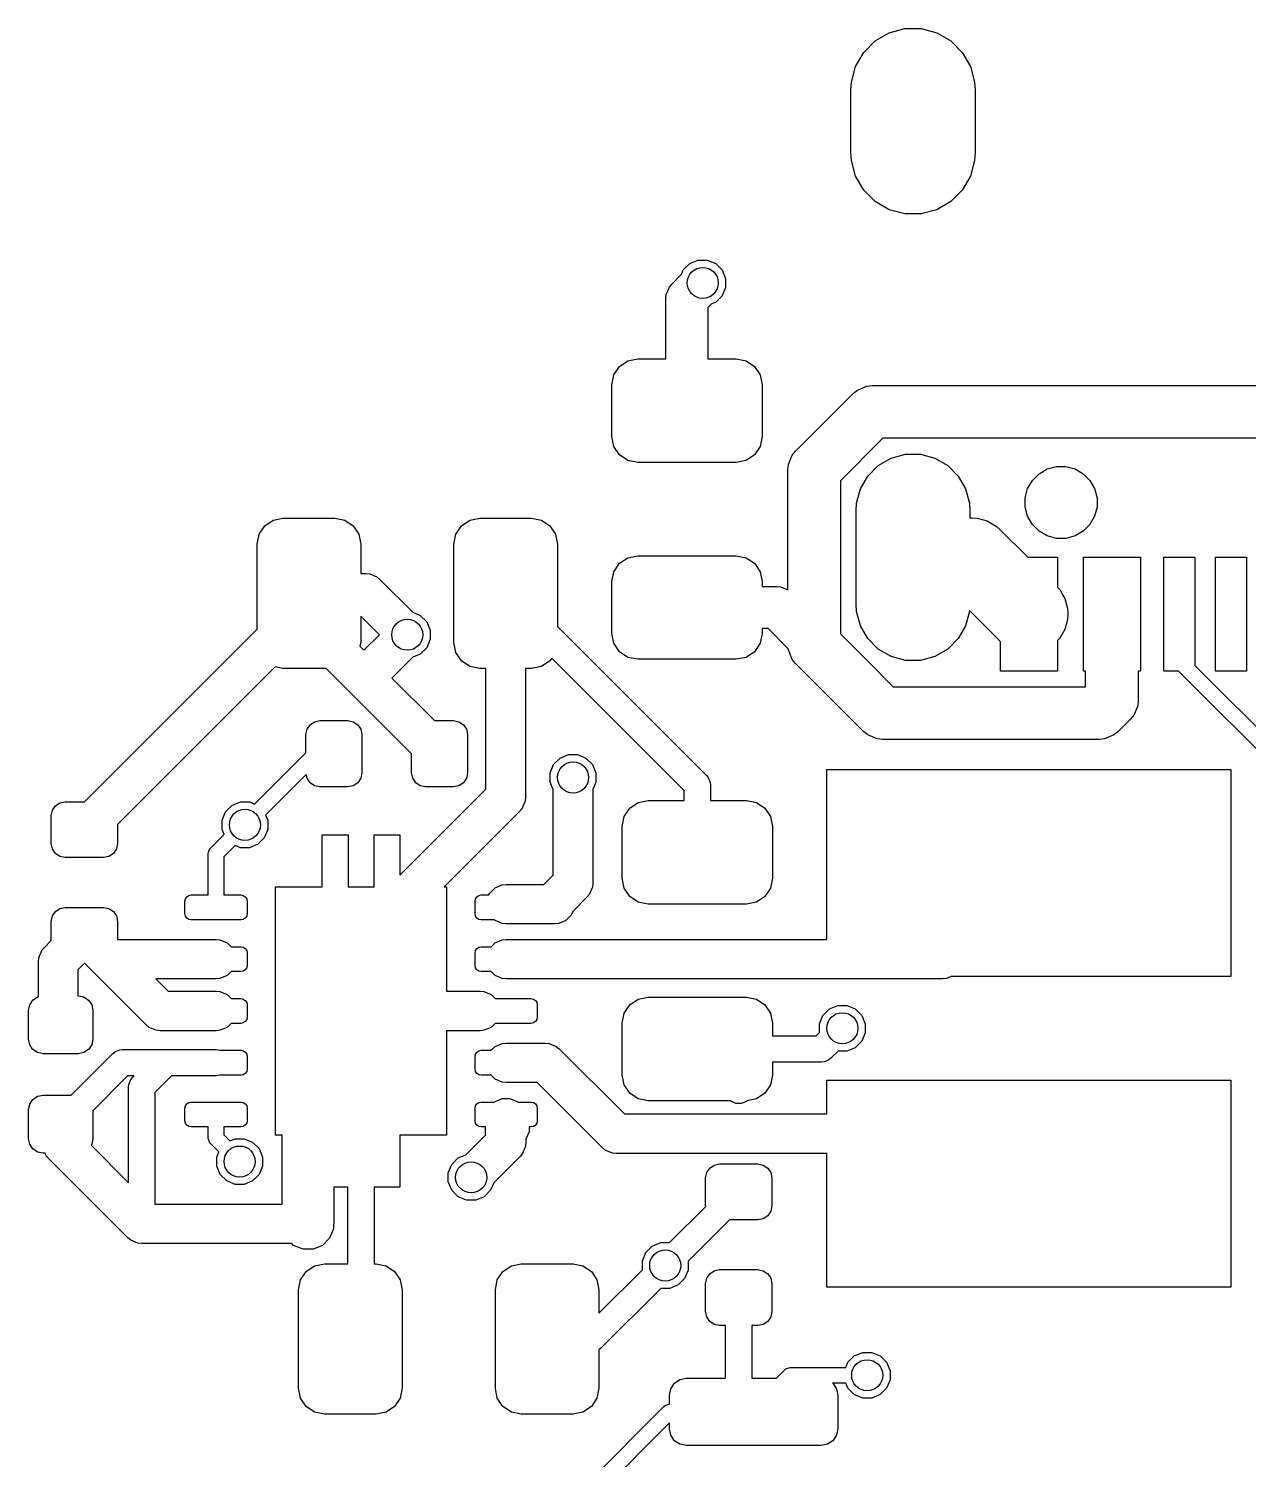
# Model space of a CAD drawing. Header units: inches. Extents: x 5.12 to 6.12, y -4.12 to -1.79.
# Drawn here: x 5.124 to 5.587, y -2.329 to -1.785 of the extents above; entities that cross this region are included whole.
import ezdxf

# ---------------------------------------------------------------- set-up
doc = ezdxf.new("R2010")
doc.units = ezdxf.units.IN
doc.header["$MEASUREMENT"] = 0
doc.layers.add('F.Cu', color=13, linetype='CONTINUOUS', true_color=0xc83434)

msp = doc.modelspace()

# ---------------------------------------------------------------- linework, layer by layer
at = {"layer": 'F.Cu', "linetype": 'CONTINUOUS'}
for p, q in [((5.44554, -1.79002), (5.45088, -1.78694)), ((5.45088, -1.78694), (5.45684, -1.78534)), ((5.45684, -1.78534), (5.463, -1.78534)), ((5.463, -1.78534), (5.46896, -1.78694)), ((5.46896, -1.78694), (5.4743, -1.79002)), ((5.4381, -1.79972), (5.44118, -1.79438)), ((5.44118, -1.79438), (5.44554, -1.79002)), ((5.4743, -1.79002), (5.47866, -1.79438)), ((5.47866, -1.79438), (5.48175, -1.79972)), ((5.4365, -1.80568), (5.4381, -1.79972)), ((5.48175, -1.79972), (5.48334, -1.80568)), ((5.4363, -1.80876), (5.4365, -1.80568)), ((5.4363, -1.83238), (5.4363, -1.80876)), ((5.48334, -1.80568), (5.48354, -1.80876)), ((5.48354, -1.80876), (5.48354, -1.83238)), ((5.4365, -1.83547), (5.4363, -1.83238)), ((5.48354, -1.83238), (5.48334, -1.83547)), ((5.4381, -1.84142), (5.4365, -1.83547)), ((5.48334, -1.83547), (5.48175, -1.84142)), ((5.44118, -1.84676), (5.4381, -1.84142)), ((5.48175, -1.84142), (5.47866, -1.84676)), ((5.44554, -1.85112), (5.44118, -1.84676)), ((5.47866, -1.84676), (5.4743, -1.85112)), ((5.45088, -1.85421), (5.44554, -1.85112)), ((5.45684, -1.8558), (5.45088, -1.85421)), ((5.46896, -1.85421), (5.463, -1.8558)), ((5.4743, -1.85112), (5.46896, -1.85421)), ((5.463, -1.8558), (5.45684, -1.8558)), ((5.37263, -1.87708), (5.37508, -1.87463)), ((5.37508, -1.87463), (5.37827, -1.87331)), ((5.37827, -1.87331), (5.38173, -1.87331)), ((5.38173, -1.87331), (5.38492, -1.87463)), ((5.38492, -1.87463), (5.38737, -1.87708)), ((5.36834, -1.88234), (5.37195, -1.87874)), ((5.37195, -1.87874), (5.37263, -1.87708)), ((5.38737, -1.87708), (5.38869, -1.88027)), ((5.38869, -1.88027), (5.38869, -1.88373)), ((5.366, -1.888), (5.36615, -1.88644)), ((5.36615, -1.88644), (5.36735, -1.88356)), ((5.36735, -1.88356), (5.36834, -1.88234)), ((5.38737, -1.88692), (5.38492, -1.88937)), ((5.38869, -1.88373), (5.38737, -1.88692)), ((5.366, -1.91091), (5.366, -1.888)), ((5.38326, -1.89005), (5.382, -1.89131)), ((5.382, -1.89131), (5.382, -1.91091)), ((5.38492, -1.88937), (5.38326, -1.89005)), ((5.34621, -1.91699), (5.34834, -1.9138)), ((5.34834, -1.9138), (5.35153, -1.91166)), ((5.35153, -1.91166), (5.3553, -1.91091)), ((5.3553, -1.91091), (5.366, -1.91091)), ((5.382, -1.91091), (5.3927, -1.91091)), ((5.3927, -1.91091), (5.39647, -1.91166)), ((5.39647, -1.91166), (5.39966, -1.9138)), ((5.39966, -1.9138), (5.40179, -1.91699)), ((5.34546, -1.92076), (5.34621, -1.91699)), ((5.40179, -1.91699), (5.40254, -1.92076)), ((5.34546, -1.94044), (5.34546, -1.92076)), ((5.40254, -1.92076), (5.40254, -1.94044)), ((5.41529, -1.94597), (5.43729, -1.92397)), ((5.43729, -1.92397), (5.43881, -1.92273)), ((5.43881, -1.92273), (5.44241, -1.92124)), ((5.44241, -1.92124), (5.44436, -1.92104)), ((5.44436, -1.92104), (5.81564, -1.92104)), ((5.34621, -1.94421), (5.34546, -1.94044)), ((5.40254, -1.94044), (5.40179, -1.94421)), ((5.44851, -1.94104), (5.43236, -1.95719)), ((5.81149, -1.94104), (5.44851, -1.94104)), ((5.34834, -1.9474), (5.34621, -1.94421)), ((5.40179, -1.94421), (5.39966, -1.9474)), ((5.41405, -1.94749), (5.41529, -1.94597)), ((5.35153, -1.94953), (5.34834, -1.9474)), ((5.3553, -1.95028), (5.35153, -1.94953)), ((5.3927, -1.95028), (5.3553, -1.95028)), ((5.39647, -1.94953), (5.3927, -1.95028)), ((5.39966, -1.9474), (5.39647, -1.94953)), ((5.41236, -1.95304), (5.41255, -1.95109)), ((5.41255, -1.95109), (5.41405, -1.94749)), ((5.41405, -1.94749), (5.41405, -1.94749)), ((5.44274, -1.95542), (5.44674, -1.95142)), ((5.44674, -1.95142), (5.45163, -1.9486)), ((5.45163, -1.9486), (5.45709, -1.94713)), ((5.45709, -1.94713), (5.46275, -1.94713)), ((5.46275, -1.94713), (5.46821, -1.9486)), ((5.46821, -1.9486), (5.4731, -1.95142)), ((5.4731, -1.95142), (5.4771, -1.95542)), ((5.51095, -1.95272), (5.51442, -1.95179)), ((5.51442, -1.95179), (5.51802, -1.95179)), ((5.51802, -1.95179), (5.52149, -1.95272)), ((5.41236, -1.99864), (5.41236, -1.95304)), ((5.43236, -1.95719), (5.43236, -2.01545)), ((5.43992, -1.96032), (5.44274, -1.95542)), ((5.4771, -1.95542), (5.47993, -1.96032)), ((5.50349, -1.96018), (5.50529, -1.95706)), ((5.50529, -1.95706), (5.50783, -1.95452)), ((5.50783, -1.95452), (5.51095, -1.95272)), ((5.52149, -1.95272), (5.52461, -1.95452)), ((5.52461, -1.95452), (5.52715, -1.95706)), ((5.52715, -1.95706), (5.52895, -1.96018)), ((5.43845, -1.96578), (5.43992, -1.96032)), ((5.47993, -1.96032), (5.48139, -1.96578)), ((5.50256, -1.96365), (5.50349, -1.96018)), ((5.52895, -1.96018), (5.52988, -1.96365)), ((5.43827, -1.9686), (5.43845, -1.96578)), ((5.43827, -2.00404), (5.43827, -1.9686)), ((5.48139, -1.96578), (5.48157, -1.9686)), ((5.48157, -1.9686), (5.48157, -1.97132)), ((5.50256, -1.96725), (5.50256, -1.96365)), ((5.50349, -1.97073), (5.50256, -1.96725)), ((5.52988, -1.96725), (5.52895, -1.97073)), ((5.52988, -1.96365), (5.52988, -1.96725)), ((5.21351, -1.97434), (5.21671, -1.97221)), ((5.21671, -1.97221), (5.22047, -1.97146)), ((5.22047, -1.97146), (5.24016, -1.97146)), ((5.24016, -1.97146), (5.24392, -1.97221)), ((5.24392, -1.97221), (5.24712, -1.97434)), ((5.28832, -1.97434), (5.29151, -1.97221)), ((5.29151, -1.97221), (5.29528, -1.97146)), ((5.29528, -1.97146), (5.31496, -1.97146)), ((5.31496, -1.97146), (5.31873, -1.97221)), ((5.31873, -1.97221), (5.32192, -1.97434)), ((5.48157, -1.97132), (5.48236, -1.97132)), ((5.48236, -1.97132), (5.48432, -1.97145)), ((5.48432, -1.97145), (5.48432, -1.97145)), ((5.48432, -1.97145), (5.4881, -1.97246)), ((5.4881, -1.97246), (5.48934, -1.97318)), ((5.48934, -1.97318), (5.49149, -1.97442)), ((5.50529, -1.97384), (5.50349, -1.97073)), ((5.50783, -1.97638), (5.50529, -1.97384)), ((5.52715, -1.97384), (5.52461, -1.97638)), ((5.52895, -1.97073), (5.52715, -1.97384)), ((5.21063, -1.9813), (5.21138, -1.97753)), ((5.21138, -1.97753), (5.21351, -1.97434)), ((5.24712, -1.97434), (5.24925, -1.97753)), ((5.24925, -1.97753), (5.25, -1.9813)), ((5.28543, -1.9813), (5.28618, -1.97753)), ((5.28618, -1.97753), (5.28832, -1.97434)), ((5.32192, -1.97434), (5.32405, -1.97753)), ((5.32405, -1.97753), (5.3248, -1.9813)), ((5.49149, -1.97442), (5.49149, -1.97442)), ((5.49149, -1.97442), (5.49297, -1.97571)), ((5.49297, -1.97571), (5.50358, -1.98632)), ((5.51095, -1.97818), (5.50783, -1.97638)), ((5.51442, -1.97911), (5.51095, -1.97818)), ((5.51802, -1.97911), (5.51442, -1.97911)), ((5.52149, -1.97818), (5.51802, -1.97911)), ((5.52461, -1.97638), (5.52149, -1.97818)), ((5.21063, -2.01361), (5.21063, -1.9813)), ((5.25, -1.9813), (5.25, -1.9925)), ((5.28543, -2.0187), (5.28543, -1.9813)), ((5.3248, -1.9813), (5.3248, -2.01261)), ((5.34621, -1.99179), (5.34834, -1.9886)), ((5.34834, -1.9886), (5.35153, -1.98647)), ((5.35153, -1.98647), (5.3553, -1.98572)), ((5.3553, -1.98572), (5.3927, -1.98572)), ((5.3927, -1.98572), (5.39647, -1.98647)), ((5.39647, -1.98647), (5.39966, -1.9886)), ((5.39966, -1.9886), (5.40179, -1.99179)), ((5.50358, -1.98632), (5.51484, -1.98632)), ((5.51484, -1.98632), (5.51484, -1.99765)), ((5.52469, -2.02963), (5.52469, -1.98632)), ((5.52469, -1.98632), (5.54634, -1.98632)), ((5.54634, -1.98632), (5.54634, -2.02963)), ((5.5552, -2.02963), (5.5552, -1.98632)), ((5.5552, -1.98632), (5.56701, -1.98632)), ((5.56701, -1.98632), (5.56701, -2.0274)), ((5.57488, -2.02963), (5.57488, -1.98632)), ((5.57488, -1.98632), (5.58669, -1.98632)), ((5.58669, -1.98632), (5.58669, -2.02963)), ((5.25, -1.9925), (5.25197, -1.9925)), ((5.25197, -1.9925), (5.25343, -1.99264)), ((5.25343, -1.99264), (5.25614, -1.99376)), ((5.25614, -1.99376), (5.25727, -1.9947)), ((5.25727, -1.9947), (5.26977, -2.00719)), ((5.34546, -1.99556), (5.34621, -1.99179)), ((5.34546, -2.01524), (5.34546, -1.99556)), ((5.40179, -1.99179), (5.40254, -1.99556)), ((5.40254, -1.99556), (5.40254, -1.9974)), ((5.40254, -1.9974), (5.40817, -1.9974)), ((5.40817, -1.9974), (5.40973, -1.99756)), ((5.40973, -1.99756), (5.40973, -1.99756)), ((5.40973, -1.99756), (5.41236, -1.99864)), ((5.51484, -1.99765), (5.51568, -1.9986)), ((5.51568, -1.9986), (5.51568, -1.9986)), ((5.51568, -1.9986), (5.51692, -2.00075)), ((5.51692, -2.00075), (5.51764, -2.002)), ((5.43845, -2.00686), (5.43827, -2.00404)), ((5.43992, -2.01232), (5.43845, -2.00686)), ((5.48139, -2.00686), (5.47993, -2.01232)), ((5.48141, -2.00658), (5.48139, -2.00686)), ((5.4918, -2.01697), (5.48141, -2.00658)), ((5.51764, -2.002), (5.51865, -2.00578)), ((5.51865, -2.00578), (5.51865, -2.00578)), ((5.51865, -2.00578), (5.51878, -2.00774)), ((5.25711, -2.01575), (5.25, -2.00864)), ((5.25, -2.00864), (5.25, -2.0187)), ((5.26977, -2.00719), (5.27264, -2.00838)), ((5.27264, -2.00838), (5.27508, -2.01083)), ((5.27508, -2.01083), (5.2764, -2.01402)), ((5.44274, -2.01722), (5.43992, -2.01232)), ((5.47993, -2.01232), (5.4771, -2.01722)), ((5.51865, -2.00993), (5.51764, -2.01371)), ((5.51878, -2.00797), (5.51865, -2.00993)), ((5.51878, -2.00774), (5.51878, -2.00797)), ((5.14502, -2.07921), (5.21063, -2.01361)), ((5.25123, -2.02163), (5.25711, -2.01575)), ((5.2764, -2.01748), (5.27508, -2.02067)), ((5.2764, -2.01402), (5.2764, -2.01748)), ((5.3248, -2.01261), (5.38149, -2.0693)), ((5.34621, -2.01901), (5.34546, -2.01524)), ((5.40254, -2.01524), (5.40179, -2.01901)), ((5.40486, -2.0134), (5.40254, -2.0134)), ((5.40254, -2.0134), (5.40254, -2.01524)), ((5.41251, -2.02105), (5.40486, -2.0134)), ((5.43236, -2.01545), (5.44246, -2.02554)), ((5.44674, -2.02121), (5.44274, -2.01722)), ((5.4771, -2.01722), (5.4731, -2.02121)), ((5.49188, -2.0171), (5.4918, -2.01697)), ((5.49319, -2.01841), (5.49188, -2.0171)), ((5.51568, -2.0171), (5.51484, -2.01794)), ((5.51764, -2.01371), (5.51568, -2.0171)), ((5.25, -2.0187), (5.24972, -2.02011)), ((5.24972, -2.02011), (5.25123, -2.02163)), ((5.27264, -2.02311), (5.26977, -2.0243)), ((5.27508, -2.02067), (5.27264, -2.02311)), ((5.28618, -2.02247), (5.28543, -2.0187)), ((5.28832, -2.02566), (5.28618, -2.02247)), ((5.34834, -2.0222), (5.34621, -2.01901)), ((5.35153, -2.02434), (5.34834, -2.0222)), ((5.39966, -2.0222), (5.39647, -2.02434)), ((5.40179, -2.01901), (5.39966, -2.0222)), ((5.41255, -2.02154), (5.41251, -2.02105)), ((5.41405, -2.02515), (5.41255, -2.02154)), ((5.45163, -2.02404), (5.44674, -2.02121)), ((5.4731, -2.02121), (5.46821, -2.02404)), ((5.49319, -2.02963), (5.49319, -2.01841)), ((5.51484, -2.01794), (5.51484, -2.02963)), ((5.2175, -2.02795), (5.1576, -2.08785)), ((5.22047, -2.02854), (5.2175, -2.02795)), ((5.23694, -2.02854), (5.22047, -2.02854)), ((5.24593, -2.03754), (5.23694, -2.02854)), ((5.26977, -2.0243), (5.26184, -2.03223)), ((5.29151, -2.02779), (5.28832, -2.02566)), ((5.29528, -2.02854), (5.29151, -2.02779)), ((5.29762, -2.02854), (5.29528, -2.02854)), ((5.29762, -2.07447), (5.29762, -2.02854)), ((5.31496, -2.02854), (5.31262, -2.02854)), ((5.31262, -2.02854), (5.31262, -2.07757)), ((5.31873, -2.02779), (5.31496, -2.02854)), ((5.32192, -2.02566), (5.31873, -2.02779)), ((5.32264, -2.02459), (5.32192, -2.02566)), ((5.37295, -2.07491), (5.32264, -2.02459)), ((5.3553, -2.02509), (5.35153, -2.02434)), ((5.3927, -2.02509), (5.3553, -2.02509)), ((5.39647, -2.02434), (5.3927, -2.02509)), ((5.41529, -2.02666), (5.41405, -2.02515)), ((5.41405, -2.02515), (5.41405, -2.02515)), ((5.42831, -2.03969), (5.41529, -2.02666)), ((5.44246, -2.02554), (5.45244, -2.03553)), ((5.45709, -2.0255), (5.45163, -2.02404)), ((5.46275, -2.0255), (5.45709, -2.0255)), ((5.46821, -2.02404), (5.46275, -2.0255)), ((5.56701, -2.0274), (5.60839, -2.06878)), ((5.26184, -2.03223), (5.27801, -2.0484)), ((5.51484, -2.02963), (5.49319, -2.02963)), ((5.52551, -2.02963), (5.52469, -2.02963)), ((5.52551, -2.03553), (5.52551, -2.02963)), ((5.54634, -2.02963), (5.54551, -2.02963)), ((5.54551, -2.02963), (5.54551, -2.04077)), ((5.56088, -2.02963), (5.5552, -2.02963)), ((5.60335, -2.07209), (5.56088, -2.02963)), ((5.58669, -2.02963), (5.57488, -2.02963)), ((5.26937, -2.06098), (5.24593, -2.03754)), ((5.45244, -2.03553), (5.52551, -2.03553)), ((5.44123, -2.0526), (5.42831, -2.03969)), ((5.54532, -2.04272), (5.54383, -2.04632)), ((5.54551, -2.04077), (5.54532, -2.04272)), ((5.22962, -2.05168), (5.23077, -2.04996)), ((5.23077, -2.04996), (5.23249, -2.04881)), ((5.23249, -2.04881), (5.23453, -2.0484)), ((5.23453, -2.0484), (5.24516, -2.0484)), ((5.24516, -2.0484), (5.24719, -2.04881)), ((5.24719, -2.04881), (5.24892, -2.04996)), ((5.24892, -2.04996), (5.25007, -2.05168)), ((5.27801, -2.0484), (5.28531, -2.0484)), ((5.28531, -2.0484), (5.28735, -2.04881)), ((5.28735, -2.04881), (5.28907, -2.04996)), ((5.28907, -2.04996), (5.29023, -2.05168)), ((5.54258, -2.04784), (5.53782, -2.0526)), ((5.54383, -2.04632), (5.54258, -2.04784)), ((5.54383, -2.04632), (5.54383, -2.04632)), ((5.22921, -2.05372), (5.22962, -2.05168)), ((5.22921, -2.06061), (5.22921, -2.05372)), ((5.25007, -2.05168), (5.25047, -2.05372)), ((5.25047, -2.05372), (5.25047, -2.06828)), ((5.29023, -2.05168), (5.29063, -2.05372)), ((5.29063, -2.05372), (5.29063, -2.06828)), ((5.44275, -2.05385), (5.44123, -2.0526)), ((5.44635, -2.05534), (5.44275, -2.05385)), ((5.4483, -2.05553), (5.44635, -2.05534)), ((5.53075, -2.05553), (5.4483, -2.05553)), ((5.5327, -2.05534), (5.53075, -2.05553)), ((5.5363, -2.05385), (5.5327, -2.05534)), ((5.53782, -2.0526), (5.5363, -2.05385)), ((5.5363, -2.05385), (5.5363, -2.05385)), ((5.2097, -2.08013), (5.22921, -2.06061)), ((5.26937, -2.06828), (5.26937, -2.06098)), ((5.32202, -2.06827), (5.32334, -2.06508)), ((5.32334, -2.06508), (5.32579, -2.06263)), ((5.32579, -2.06263), (5.32898, -2.06131)), ((5.32898, -2.06131), (5.33244, -2.06131)), ((5.33244, -2.06131), (5.33563, -2.06263)), ((5.33563, -2.06263), (5.33807, -2.06508)), ((5.33807, -2.06508), (5.3394, -2.06827)), ((5.22933, -2.06885), (5.21387, -2.0843)), ((5.22962, -2.07032), (5.22933, -2.06885)), ((5.23077, -2.07204), (5.22962, -2.07032)), ((5.23249, -2.07319), (5.23077, -2.07204)), ((5.24892, -2.07204), (5.24719, -2.07319)), ((5.25007, -2.07032), (5.24892, -2.07204)), ((5.25047, -2.06828), (5.25007, -2.07032)), ((5.26977, -2.07032), (5.26937, -2.06828)), ((5.27093, -2.07204), (5.26977, -2.07032)), ((5.27265, -2.07319), (5.27093, -2.07204)), ((5.28907, -2.07204), (5.28735, -2.07319)), ((5.29023, -2.07032), (5.28907, -2.07204)), ((5.29063, -2.06828), (5.29023, -2.07032)), ((5.32202, -2.07173), (5.32202, -2.06827)), ((5.32321, -2.0746), (5.32202, -2.07173)), ((5.3394, -2.07173), (5.33821, -2.0746)), ((5.3394, -2.06827), (5.3394, -2.07173)), ((5.38149, -2.0693), (5.38211, -2.07006)), ((5.38211, -2.07006), (5.38211, -2.07006)), ((5.38211, -2.07006), (5.38286, -2.07186)), ((5.38286, -2.07186), (5.38295, -2.07283)), ((5.42717, -2.13158), (5.42717, -2.06693)), ((5.42717, -2.06693), (5.58071, -2.06693)), ((5.58071, -2.06693), (5.58071, -2.14567)), ((5.23453, -2.0736), (5.23249, -2.07319)), ((5.24516, -2.0736), (5.23453, -2.0736)), ((5.24719, -2.07319), (5.24516, -2.0736)), ((5.26492, -2.10717), (5.29762, -2.07447)), ((5.27469, -2.0736), (5.27265, -2.07319)), ((5.28531, -2.0736), (5.27469, -2.0736)), ((5.28735, -2.07319), (5.28531, -2.0736)), ((5.31262, -2.07757), (5.31247, -2.07904)), ((5.32321, -2.10713), (5.32321, -2.0746)), ((5.33821, -2.0746), (5.33821, -2.11024)), ((5.37295, -2.07874), (5.37295, -2.07491)), ((5.38295, -2.07283), (5.38295, -2.07874)), ((5.1324, -2.08453), (5.13281, -2.08249)), ((5.13281, -2.08249), (5.13396, -2.08077)), ((5.13396, -2.08077), (5.13568, -2.07962)), ((5.13568, -2.07962), (5.13772, -2.07921)), ((5.13772, -2.07921), (5.14502, -2.07921)), ((5.19863, -2.08308), (5.20108, -2.08063)), ((5.20108, -2.08063), (5.20427, -2.07931)), ((5.20427, -2.07931), (5.20773, -2.07931)), ((5.20773, -2.07931), (5.2097, -2.08013)), ((5.31042, -2.08288), (5.28178, -2.11152)), ((5.31135, -2.08174), (5.31042, -2.08288)), ((5.31163, -2.08108), (5.31135, -2.08174)), ((5.31247, -2.07904), (5.31163, -2.08108)), ((5.35016, -2.08482), (5.35229, -2.08162)), ((5.35229, -2.08162), (5.35549, -2.07949)), ((5.35549, -2.07949), (5.35925, -2.07874)), ((5.35925, -2.07874), (5.37295, -2.07874)), ((5.38295, -2.07874), (5.39665, -2.07874)), ((5.39665, -2.07874), (5.40042, -2.07949)), ((5.40042, -2.07949), (5.40361, -2.08162)), ((5.40361, -2.08162), (5.40575, -2.08482)), ((5.1324, -2.09516), (5.1324, -2.08453)), ((5.1576, -2.08785), (5.1576, -2.09516)), ((5.19731, -2.08627), (5.19863, -2.08308)), ((5.19731, -2.08973), (5.19731, -2.08627)), ((5.21387, -2.0843), (5.21469, -2.08627)), ((5.21469, -2.08627), (5.21469, -2.08973)), ((5.34941, -2.08858), (5.35016, -2.08482)), ((5.40575, -2.08482), (5.4065, -2.08858)), ((5.19295, -2.09687), (5.19813, -2.0917)), ((5.19813, -2.0917), (5.19731, -2.08973)), ((5.21337, -2.09292), (5.21092, -2.09537)), ((5.21469, -2.08973), (5.21337, -2.09292)), ((5.23539, -2.11152), (5.23539, -2.09183)), ((5.23539, -2.09183), (5.24524, -2.09183)), ((5.24524, -2.09183), (5.24524, -2.11152)), ((5.25508, -2.11152), (5.25508, -2.09183)), ((5.25508, -2.09183), (5.26492, -2.09183)), ((5.26492, -2.09183), (5.26492, -2.10717)), ((5.34941, -2.10827), (5.34941, -2.08858)), ((5.4065, -2.08858), (5.4065, -2.10827)), ((5.13281, -2.09719), (5.1324, -2.09516)), ((5.13396, -2.09892), (5.13281, -2.09719)), ((5.13568, -2.10007), (5.13396, -2.09892)), ((5.15604, -2.09892), (5.15432, -2.10007)), ((5.15719, -2.09719), (5.15604, -2.09892)), ((5.1576, -2.09516), (5.15719, -2.09719)), ((5.19209, -2.09896), (5.19214, -2.09838)), ((5.19209, -2.11467), (5.19209, -2.09896)), ((5.19214, -2.09838), (5.19258, -2.09732)), ((5.19258, -2.09732), (5.19295, -2.09687)), ((5.2023, -2.09587), (5.19799, -2.10018)), ((5.20427, -2.09669), (5.2023, -2.09587)), ((5.20773, -2.09669), (5.20427, -2.09669)), ((5.21092, -2.09537), (5.20773, -2.09669)), ((5.13772, -2.10047), (5.13568, -2.10007)), ((5.15228, -2.10047), (5.13772, -2.10047)), ((5.15432, -2.10007), (5.15228, -2.10047)), ((5.19799, -2.10018), (5.19799, -2.11467)), ((5.31967, -2.11067), (5.32321, -2.10713)), ((5.35016, -2.11203), (5.34941, -2.10827)), ((5.4065, -2.10827), (5.40575, -2.11203)), ((5.18341, -2.11613), (5.18392, -2.11536)), ((5.18392, -2.11536), (5.18469, -2.11485)), ((5.18469, -2.11485), (5.18559, -2.11467)), ((5.18559, -2.11467), (5.19209, -2.11467)), ((5.19799, -2.11467), (5.20449, -2.11467)), ((5.20449, -2.11467), (5.20539, -2.11485)), ((5.20539, -2.11485), (5.20616, -2.11536)), ((5.20616, -2.11536), (5.20667, -2.11613)), ((5.21768, -2.20601), (5.21768, -2.11152)), ((5.21768, -2.11152), (5.23539, -2.11152)), ((5.24524, -2.11152), (5.25508, -2.11152)), ((5.28178, -2.11152), (5.28264, -2.11152)), ((5.28264, -2.11152), (5.28264, -2.15126)), ((5.29364, -2.11613), (5.29416, -2.11536)), ((5.29416, -2.11536), (5.29492, -2.11485)), ((5.29492, -2.11485), (5.29583, -2.11467)), ((5.29583, -2.11467), (5.29876, -2.11467)), ((5.29876, -2.11467), (5.29904, -2.11401)), ((5.29904, -2.11401), (5.30111, -2.11194)), ((5.30111, -2.11194), (5.30381, -2.11082)), ((5.30381, -2.11082), (5.30528, -2.11067)), ((5.30528, -2.11067), (5.31967, -2.11067)), ((5.33601, -2.11554), (5.33066, -2.12089)), ((5.33694, -2.1144), (5.33601, -2.11554)), ((5.33787, -2.11217), (5.33694, -2.1144)), ((5.33806, -2.1117), (5.33787, -2.11217)), ((5.33821, -2.11024), (5.33806, -2.1117)), ((5.35229, -2.11523), (5.35016, -2.11203)), ((5.35549, -2.11736), (5.35229, -2.11523)), ((5.40361, -2.11523), (5.40042, -2.11736)), ((5.40575, -2.11203), (5.40361, -2.11523)), ((5.13281, -2.12265), (5.13396, -2.12093)), ((5.13396, -2.12093), (5.13568, -2.11977)), ((5.13568, -2.11977), (5.13772, -2.11937)), ((5.13772, -2.11937), (5.15228, -2.11937)), ((5.15228, -2.11937), (5.15432, -2.11977)), ((5.15432, -2.11977), (5.15604, -2.12093)), ((5.15604, -2.12093), (5.15719, -2.12265)), ((5.18323, -2.11703), (5.18341, -2.11613)), ((5.18323, -2.12176), (5.18323, -2.11703)), ((5.20667, -2.11613), (5.20685, -2.11703)), ((5.20685, -2.11703), (5.20685, -2.12176)), ((5.29346, -2.11703), (5.29364, -2.11613)), ((5.29346, -2.12176), (5.29346, -2.11703)), ((5.33066, -2.12089), (5.33006, -2.12234)), ((5.35925, -2.11811), (5.35549, -2.11736)), ((5.39665, -2.11811), (5.35925, -2.11811)), ((5.40042, -2.11736), (5.39665, -2.11811)), ((5.1324, -2.12469), (5.13281, -2.12265)), ((5.1324, -2.13199), (5.1324, -2.12469)), ((5.15719, -2.12265), (5.1576, -2.12469)), ((5.1576, -2.12469), (5.1576, -2.13158)), ((5.18341, -2.12266), (5.18323, -2.12176)), ((5.18392, -2.12343), (5.18341, -2.12266)), ((5.18469, -2.12394), (5.18392, -2.12343)), ((5.18559, -2.12412), (5.18469, -2.12394)), ((5.20449, -2.12412), (5.18559, -2.12412)), ((5.20539, -2.12394), (5.20449, -2.12412)), ((5.20616, -2.12343), (5.20539, -2.12394)), ((5.20667, -2.12266), (5.20616, -2.12343)), ((5.20685, -2.12176), (5.20667, -2.12266)), ((5.29364, -2.12266), (5.29346, -2.12176)), ((5.29416, -2.12343), (5.29364, -2.12266)), ((5.29492, -2.12394), (5.29416, -2.12343)), ((5.29583, -2.12412), (5.29492, -2.12394)), ((5.30082, -2.12412), (5.29583, -2.12412)), ((5.30111, -2.12441), (5.30082, -2.12412)), ((5.30381, -2.12553), (5.30111, -2.12441)), ((5.30528, -2.12567), (5.30381, -2.12553)), ((5.32383, -2.12567), (5.30528, -2.12567)), ((5.32529, -2.12553), (5.32383, -2.12567)), ((5.32799, -2.12441), (5.32529, -2.12553)), ((5.33006, -2.12234), (5.32799, -2.12441)), ((5.1576, -2.13158), (5.19504, -2.13158)), ((5.19504, -2.13158), (5.1965, -2.13172)), ((5.1965, -2.13172), (5.19921, -2.13284)), ((5.30111, -2.13284), (5.30381, -2.13172)), ((5.30381, -2.13172), (5.30528, -2.13158)), ((5.30528, -2.13158), (5.42717, -2.13158)), ((5.12764, -2.13854), (5.12876, -2.13583)), ((5.12876, -2.13583), (5.1297, -2.1347)), ((5.1297, -2.1347), (5.1324, -2.13199)), ((5.19921, -2.13284), (5.20072, -2.13435)), ((5.20072, -2.13435), (5.20449, -2.13435)), ((5.20449, -2.13435), (5.20539, -2.13453)), ((5.20539, -2.13453), (5.20616, -2.13505)), ((5.20616, -2.13505), (5.20667, -2.13581)), ((5.20667, -2.13581), (5.20685, -2.13672)), ((5.20685, -2.13672), (5.20685, -2.14144)), ((5.29346, -2.13672), (5.29364, -2.13581)), ((5.29346, -2.14144), (5.29346, -2.13672)), ((5.29364, -2.13581), (5.29416, -2.13505)), ((5.29416, -2.13505), (5.29492, -2.13453)), ((5.29492, -2.13453), (5.29583, -2.13435)), ((5.29583, -2.13435), (5.2996, -2.13435)), ((5.2996, -2.13435), (5.30111, -2.13284)), ((5.1275, -2.14), (5.12764, -2.13854)), ((5.1275, -2.15334), (5.1275, -2.14)), ((5.14498, -2.14063), (5.1425, -2.14311)), ((5.14502, -2.14063), (5.14498, -2.14063)), ((5.14878, -2.14438), (5.14502, -2.14063)), ((5.20667, -2.14234), (5.20616, -2.14311)), ((5.20685, -2.14144), (5.20667, -2.14234)), ((5.29364, -2.14234), (5.29346, -2.14144)), ((5.29416, -2.14311), (5.29364, -2.14234)), ((5.1425, -2.14311), (5.1425, -2.15298)), ((5.16846, -2.16407), (5.14878, -2.14438)), ((5.19504, -2.14658), (5.17219, -2.14658)), ((5.17219, -2.14658), (5.17687, -2.15126)), ((5.1965, -2.14643), (5.19504, -2.14658)), ((5.19921, -2.14531), (5.1965, -2.14643)), ((5.20072, -2.1438), (5.19921, -2.14531)), ((5.20449, -2.1438), (5.20072, -2.1438)), ((5.20539, -2.14362), (5.20449, -2.1438)), ((5.20616, -2.14311), (5.20539, -2.14362)), ((5.29492, -2.14362), (5.29416, -2.14311)), ((5.29583, -2.1438), (5.29492, -2.14362)), ((5.2996, -2.1438), (5.29583, -2.1438)), ((5.30111, -2.14531), (5.2996, -2.1438)), ((5.30381, -2.14643), (5.30111, -2.14531)), ((5.30528, -2.14658), (5.30381, -2.14643)), ((5.47116, -2.14658), (5.30528, -2.14658)), ((5.47262, -2.14643), (5.47116, -2.14658)), ((5.47447, -2.14567), (5.47262, -2.14643)), ((5.58071, -2.14567), (5.47447, -2.14567)), ((5.12541, -2.15459), (5.1272, -2.1534)), ((5.1272, -2.1534), (5.1275, -2.15334)), ((5.1425, -2.15298), (5.14269, -2.15298)), ((5.14269, -2.15298), (5.1448, -2.1534)), ((5.1448, -2.1534), (5.14659, -2.15459)), ((5.17687, -2.15126), (5.19504, -2.15126)), ((5.19504, -2.15126), (5.1965, -2.15141)), ((5.1965, -2.15141), (5.19921, -2.15253)), ((5.19921, -2.15253), (5.20072, -2.15404)), ((5.28264, -2.15126), (5.2954, -2.15126)), ((5.2954, -2.15126), (5.29686, -2.15141)), ((5.29686, -2.15141), (5.29956, -2.15253)), ((5.29956, -2.15253), (5.30107, -2.15404)), ((5.35549, -2.15429), (5.35925, -2.15354)), ((5.35925, -2.15354), (5.39665, -2.15354)), ((5.39665, -2.15354), (5.40042, -2.15429)), ((5.1238, -2.15849), (5.12421, -2.15638)), ((5.1238, -2.16951), (5.1238, -2.15849)), ((5.12421, -2.15638), (5.12541, -2.15459)), ((5.14659, -2.15459), (5.14779, -2.15638)), ((5.14779, -2.15638), (5.1482, -2.15849)), ((5.1482, -2.15849), (5.1482, -2.16951)), ((5.20072, -2.15404), (5.20449, -2.15404)), ((5.20449, -2.15404), (5.20539, -2.15422)), ((5.20539, -2.15422), (5.20616, -2.15473)), ((5.20616, -2.15473), (5.20667, -2.1555)), ((5.20667, -2.1555), (5.20685, -2.1564)), ((5.20685, -2.1564), (5.20685, -2.16113)), ((5.30107, -2.15404), (5.31472, -2.15404)), ((5.31472, -2.15404), (5.31563, -2.15422)), ((5.31563, -2.15422), (5.31639, -2.15473)), ((5.31639, -2.15473), (5.31691, -2.1555)), ((5.31691, -2.1555), (5.31709, -2.1564)), ((5.31709, -2.1564), (5.31709, -2.16113)), ((5.35016, -2.15962), (5.35229, -2.15643)), ((5.35229, -2.15643), (5.35549, -2.15429)), ((5.40042, -2.15429), (5.40361, -2.15643)), ((5.40361, -2.15643), (5.40575, -2.15962)), ((5.42571, -2.16043), (5.42815, -2.15799)), ((5.42815, -2.15799), (5.43134, -2.15667)), ((5.43134, -2.15667), (5.4348, -2.15667)), ((5.4348, -2.15667), (5.43799, -2.15799)), ((5.43799, -2.15799), (5.44044, -2.16043)), ((5.1696, -2.165), (5.16846, -2.16407)), ((5.20072, -2.16349), (5.19921, -2.165)), ((5.20449, -2.16349), (5.20072, -2.16349)), ((5.20539, -2.16331), (5.20449, -2.16349)), ((5.20616, -2.1628), (5.20539, -2.16331)), ((5.20667, -2.16203), (5.20616, -2.1628)), ((5.20685, -2.16113), (5.20667, -2.16203)), ((5.30107, -2.16349), (5.29956, -2.165)), ((5.31472, -2.16349), (5.30107, -2.16349)), ((5.31563, -2.16331), (5.31472, -2.16349)), ((5.31639, -2.1628), (5.31563, -2.16331)), ((5.31691, -2.16203), (5.31639, -2.1628)), ((5.31709, -2.16113), (5.31691, -2.16203)), ((5.34941, -2.16339), (5.35016, -2.15962)), ((5.34941, -2.18307), (5.34941, -2.16339)), ((5.40575, -2.15962), (5.4065, -2.16339)), ((5.4065, -2.16339), (5.4065, -2.16823)), ((5.42438, -2.16363), (5.42571, -2.16043)), ((5.42438, -2.16697), (5.42438, -2.16363)), ((5.44044, -2.16043), (5.44176, -2.16363)), ((5.44176, -2.16363), (5.44176, -2.16708)), ((5.12421, -2.17162), (5.1238, -2.16951)), ((5.1482, -2.16951), (5.14779, -2.17162)), ((5.1723, -2.16612), (5.1696, -2.165)), ((5.17376, -2.16626), (5.1723, -2.16612)), ((5.19504, -2.16626), (5.17376, -2.16626)), ((5.1965, -2.16612), (5.19504, -2.16626)), ((5.19921, -2.165), (5.1965, -2.16612)), ((5.2954, -2.16626), (5.28264, -2.16626)), ((5.28264, -2.16626), (5.28264, -2.20601)), ((5.29686, -2.16612), (5.2954, -2.16626)), ((5.29956, -2.165), (5.29686, -2.16612)), ((5.4065, -2.16823), (5.42313, -2.16823)), ((5.42313, -2.16823), (5.42438, -2.16697)), ((5.44176, -2.16708), (5.44044, -2.17028)), ((5.12541, -2.17341), (5.12421, -2.17162)), ((5.1272, -2.1746), (5.12541, -2.17341)), ((5.12931, -2.17502), (5.1272, -2.1746)), ((5.14269, -2.17502), (5.12931, -2.17502)), ((5.13995, -2.19077), (5.15581, -2.17491)), ((5.1448, -2.1746), (5.14269, -2.17502)), ((5.14659, -2.17341), (5.1448, -2.1746)), ((5.14779, -2.17162), (5.14659, -2.17341)), ((5.15581, -2.17491), (5.15657, -2.17429)), ((5.15657, -2.17429), (5.15837, -2.17354)), ((5.15837, -2.17354), (5.15935, -2.17345)), ((5.15837, -2.17354), (5.15837, -2.17354)), ((5.15935, -2.17345), (5.176, -2.17345)), ((5.176, -2.17345), (5.19504, -2.17345)), ((5.19504, -2.17345), (5.19601, -2.17354)), ((5.19601, -2.17354), (5.19645, -2.17372)), ((5.19645, -2.17372), (5.20449, -2.17372)), ((5.20449, -2.17372), (5.20539, -2.1739)), ((5.20539, -2.1739), (5.20616, -2.17442)), ((5.20616, -2.17442), (5.20667, -2.17518)), ((5.20667, -2.17518), (5.20685, -2.17609)), ((5.29346, -2.17609), (5.29364, -2.17518)), ((5.29364, -2.17518), (5.29416, -2.17442)), ((5.29416, -2.17442), (5.29492, -2.1739)), ((5.29492, -2.1739), (5.29583, -2.17372)), ((5.29583, -2.17372), (5.2996, -2.17372)), ((5.2996, -2.17372), (5.30111, -2.17221)), ((5.30111, -2.17221), (5.30381, -2.17109)), ((5.30381, -2.17109), (5.30528, -2.17095)), ((5.30528, -2.17095), (5.32018, -2.17095)), ((5.32018, -2.17095), (5.32164, -2.17109)), ((5.32164, -2.17109), (5.32435, -2.17221)), ((5.32435, -2.17221), (5.32548, -2.17315)), ((5.32548, -2.17315), (5.35025, -2.19791)), ((5.43145, -2.17404), (5.42873, -2.17676)), ((5.4348, -2.17404), (5.43145, -2.17404)), ((5.43799, -2.17272), (5.4348, -2.17404)), ((5.44044, -2.17028), (5.43799, -2.17272)), ((5.20685, -2.18081), (5.20667, -2.18172)), ((5.20685, -2.17609), (5.20685, -2.18081)), ((5.29346, -2.18081), (5.29346, -2.17609)), ((5.29364, -2.18172), (5.29346, -2.18081)), ((5.4252, -2.17823), (5.4065, -2.17823)), ((5.4065, -2.17823), (5.4065, -2.18307)), ((5.42617, -2.17813), (5.4252, -2.17823)), ((5.42692, -2.17782), (5.42617, -2.17813)), ((5.42617, -2.17813), (5.42617, -2.17813)), ((5.42797, -2.17739), (5.42692, -2.17782)), ((5.42873, -2.17676), (5.42797, -2.17739)), ((5.42797, -2.17739), (5.42797, -2.17739)), ((5.16142, -2.18345), (5.1482, -2.19666)), ((5.16393, -2.18345), (5.16142, -2.18345)), ((5.1619, -2.18667), (5.16265, -2.18486)), ((5.16265, -2.18486), (5.16327, -2.18411)), ((5.16265, -2.18486), (5.16265, -2.18486)), ((5.16327, -2.18411), (5.16393, -2.18345)), ((5.17807, -2.18345), (5.17181, -2.18971)), ((5.19504, -2.18345), (5.17807, -2.18345)), ((5.19601, -2.18335), (5.19504, -2.18345)), ((5.19645, -2.18317), (5.19601, -2.18335)), ((5.20449, -2.18317), (5.19645, -2.18317)), ((5.20539, -2.18299), (5.20449, -2.18317)), ((5.20616, -2.18248), (5.20539, -2.18299)), ((5.20667, -2.18172), (5.20616, -2.18248)), ((5.29416, -2.18248), (5.29364, -2.18172)), ((5.29492, -2.18299), (5.29416, -2.18248)), ((5.29583, -2.18317), (5.29492, -2.18299)), ((5.2996, -2.18317), (5.29583, -2.18317)), ((5.30111, -2.18468), (5.2996, -2.18317)), ((5.30381, -2.1858), (5.30111, -2.18468)), ((5.30528, -2.18595), (5.30381, -2.1858)), ((5.31707, -2.18595), (5.30528, -2.18595)), ((5.34184, -2.21072), (5.31707, -2.18595)), ((5.35016, -2.18684), (5.34941, -2.18307)), ((5.4065, -2.18307), (5.40575, -2.18684)), ((5.42717, -2.19791), (5.42717, -2.18504)), ((5.42717, -2.18504), (5.58071, -2.18504)), ((5.58071, -2.18504), (5.58071, -2.26378)), ((5.12541, -2.19239), (5.1272, -2.19119)), ((5.1272, -2.19119), (5.12931, -2.19077)), ((5.12931, -2.19077), (5.13995, -2.19077)), ((5.16181, -2.18764), (5.1619, -2.18667)), ((5.16181, -2.22408), (5.16181, -2.18764)), ((5.17181, -2.18971), (5.17181, -2.23219)), ((5.35229, -2.19003), (5.35016, -2.18684)), ((5.35549, -2.19216), (5.35229, -2.19003)), ((5.40361, -2.19003), (5.40042, -2.19216)), ((5.40575, -2.18684), (5.40361, -2.19003)), ((5.1238, -2.19628), (5.12421, -2.19417)), ((5.1238, -2.20731), (5.1238, -2.19628)), ((5.12421, -2.19417), (5.12541, -2.19239)), ((5.1482, -2.19666), (5.1482, -2.20731)), ((5.18323, -2.19577), (5.18341, -2.19487)), ((5.18323, -2.2005), (5.18323, -2.19577)), ((5.18341, -2.19487), (5.18392, -2.1941)), ((5.18392, -2.1941), (5.18469, -2.19359)), ((5.18469, -2.19359), (5.18559, -2.19341)), ((5.18559, -2.19341), (5.20449, -2.19341)), ((5.20449, -2.19341), (5.20539, -2.19359)), ((5.20539, -2.19359), (5.20616, -2.1941)), ((5.20616, -2.1941), (5.20667, -2.19487)), ((5.20667, -2.19487), (5.20685, -2.19577)), ((5.20685, -2.19577), (5.20685, -2.2005)), ((5.29346, -2.19577), (5.29364, -2.19487)), ((5.29346, -2.2005), (5.29346, -2.19577)), ((5.29364, -2.19487), (5.29416, -2.1941)), ((5.29416, -2.1941), (5.29492, -2.19359)), ((5.29492, -2.19359), (5.29583, -2.19341)), ((5.29583, -2.19341), (5.30082, -2.19341)), ((5.30082, -2.19341), (5.30111, -2.19312)), ((5.30111, -2.19312), (5.30381, -2.192)), ((5.30381, -2.192), (5.30674, -2.192)), ((5.30674, -2.192), (5.30944, -2.19312)), ((5.30944, -2.19312), (5.30973, -2.19341)), ((5.30973, -2.19341), (5.31472, -2.19341)), ((5.31472, -2.19341), (5.31563, -2.19359)), ((5.31563, -2.19359), (5.31639, -2.1941)), ((5.31639, -2.1941), (5.31691, -2.19487)), ((5.31691, -2.19487), (5.31709, -2.19577)), ((5.31709, -2.19577), (5.31709, -2.2005)), ((5.35925, -2.19291), (5.35549, -2.19216)), ((5.39065, -2.19291), (5.35925, -2.19291)), ((5.39092, -2.19313), (5.39065, -2.19291)), ((5.39273, -2.19388), (5.39092, -2.19313)), ((5.39468, -2.19388), (5.39273, -2.19388)), ((5.39648, -2.19313), (5.39468, -2.19388)), ((5.39671, -2.1929), (5.39648, -2.19313)), ((5.40042, -2.19216), (5.39671, -2.1929)), ((5.18341, -2.2014), (5.18323, -2.2005)), ((5.18392, -2.20217), (5.18341, -2.2014)), ((5.18469, -2.20268), (5.18392, -2.20217)), ((5.18559, -2.20286), (5.18469, -2.20268)), ((5.20539, -2.20268), (5.20449, -2.20286)), ((5.20616, -2.20217), (5.20539, -2.20268)), ((5.20667, -2.2014), (5.20616, -2.20217)), ((5.20685, -2.2005), (5.20667, -2.2014)), ((5.29364, -2.2014), (5.29346, -2.2005)), ((5.29416, -2.20217), (5.29364, -2.2014)), ((5.29492, -2.20268), (5.29416, -2.20217)), ((5.29583, -2.20286), (5.29492, -2.20268)), ((5.31563, -2.20268), (5.31472, -2.20286)), ((5.31639, -2.20217), (5.31563, -2.20268)), ((5.31691, -2.2014), (5.31639, -2.20217)), ((5.31709, -2.2005), (5.31691, -2.2014)), ((5.35025, -2.19791), (5.42717, -2.19791)), ((5.12421, -2.20942), (5.1238, -2.20731)), ((5.1482, -2.20731), (5.14779, -2.20942)), ((5.19209, -2.20286), (5.18559, -2.20286)), ((5.19209, -2.20704), (5.19209, -2.20286)), ((5.19214, -2.20762), (5.19209, -2.20704)), ((5.19236, -2.20813), (5.19214, -2.20762)), ((5.20449, -2.20286), (5.19799, -2.20286)), ((5.19799, -2.20286), (5.19799, -2.20582)), ((5.19799, -2.20582), (5.2003, -2.20813)), ((5.2003, -2.20813), (5.20227, -2.20731)), ((5.20227, -2.20731), (5.20573, -2.20731)), ((5.20573, -2.20731), (5.20892, -2.20863)), ((5.22016, -2.20601), (5.21768, -2.20601)), ((5.22016, -2.23219), (5.22016, -2.20601)), ((5.28264, -2.20601), (5.26492, -2.20601)), ((5.26492, -2.20601), (5.26492, -2.22569)), ((5.28995, -2.21345), (5.29755, -2.20585)), ((5.29743, -2.20286), (5.29583, -2.20286)), ((5.29743, -2.20556), (5.29743, -2.20286)), ((5.29755, -2.20585), (5.29743, -2.20556)), ((5.31283, -2.20755), (5.31278, -2.20761)), ((5.31278, -2.20761), (5.31278, -2.20872)), ((5.31402, -2.20466), (5.31283, -2.20755)), ((5.31472, -2.20286), (5.31402, -2.20286)), ((5.31402, -2.20286), (5.31402, -2.20466)), ((5.12541, -2.2112), (5.12421, -2.20942)), ((5.1272, -2.2124), (5.12541, -2.2112)), ((5.12931, -2.21282), (5.1272, -2.2124)), ((5.13011, -2.21282), (5.12931, -2.21282)), ((5.13052, -2.2138), (5.13011, -2.21282)), ((5.14779, -2.20942), (5.14753, -2.2098)), ((5.14753, -2.2098), (5.16181, -2.22408)), ((5.19258, -2.20868), (5.19236, -2.20813)), ((5.19295, -2.20913), (5.19258, -2.20868)), ((5.19613, -2.2123), (5.19295, -2.20913)), ((5.19531, -2.21427), (5.19613, -2.2123)), ((5.20892, -2.20863), (5.21137, -2.21108)), ((5.21137, -2.21108), (5.21269, -2.21427)), ((5.28708, -2.21463), (5.28995, -2.21345)), ((5.31151, -2.21289), (5.31058, -2.21403)), ((5.31263, -2.21019), (5.31151, -2.21289)), ((5.31278, -2.20872), (5.31263, -2.21019)), ((5.34298, -2.21165), (5.34184, -2.21072)), ((5.34568, -2.21277), (5.34298, -2.21165)), ((5.34715, -2.21291), (5.34568, -2.21277)), ((5.42717, -2.21291), (5.34715, -2.21291)), ((5.42717, -2.26378), (5.42717, -2.21291)), ((5.13145, -2.21493), (5.13052, -2.2138)), ((5.1615, -2.24499), (5.13145, -2.21493)), ((5.19531, -2.21773), (5.19531, -2.21427)), ((5.19663, -2.22092), (5.19531, -2.21773)), ((5.21269, -2.21773), (5.21137, -2.22092)), ((5.21269, -2.21427), (5.21269, -2.21773)), ((5.28331, -2.22027), (5.28463, -2.21708)), ((5.28463, -2.21708), (5.28708, -2.21463)), ((5.31058, -2.21403), (5.30055, -2.22405)), ((5.38151, -2.22021), (5.38266, -2.21849)), ((5.38266, -2.21849), (5.38438, -2.21733)), ((5.38438, -2.21733), (5.38642, -2.21693)), ((5.38642, -2.21693), (5.40098, -2.21693)), ((5.40098, -2.21693), (5.40302, -2.21733)), ((5.40302, -2.21733), (5.40474, -2.21849)), ((5.40474, -2.21849), (5.40589, -2.22021)), ((5.19908, -2.22337), (5.19663, -2.22092)), ((5.20227, -2.22469), (5.19908, -2.22337)), ((5.20892, -2.22337), (5.20573, -2.22469)), ((5.21137, -2.22092), (5.20892, -2.22337)), ((5.28331, -2.22373), (5.28331, -2.22027)), ((5.28463, -2.22692), (5.28331, -2.22373)), ((5.30055, -2.22405), (5.29937, -2.22692)), ((5.3811, -2.22224), (5.38151, -2.22021)), ((5.3811, -2.23287), (5.3811, -2.22224)), ((5.40589, -2.22021), (5.4063, -2.22224)), ((5.4063, -2.22224), (5.4063, -2.23287)), ((5.20573, -2.22469), (5.20227, -2.22469)), ((5.24516, -2.22569), (5.23984, -2.22569)), ((5.23984, -2.22569), (5.23984, -2.23969)), ((5.24516, -2.25492), (5.24516, -2.22569)), ((5.26492, -2.22569), (5.25516, -2.22569)), ((5.25516, -2.22569), (5.25516, -2.25492)), ((5.28708, -2.22937), (5.28463, -2.22692)), ((5.29027, -2.23069), (5.28708, -2.22937)), ((5.29692, -2.22937), (5.29373, -2.23069)), ((5.29937, -2.22692), (5.29692, -2.22937)), ((5.17181, -2.23219), (5.22016, -2.23219)), ((5.29373, -2.23069), (5.29027, -2.23069)), ((5.36737, -2.24682), (5.38114, -2.23305)), ((5.38114, -2.23305), (5.3811, -2.23287)), ((5.40589, -2.23491), (5.40474, -2.23663)), ((5.4063, -2.23287), (5.40589, -2.23491)), ((5.23984, -2.23969), (5.23965, -2.23969)), ((5.23965, -2.23969), (5.23965, -2.24161)), ((5.39014, -2.23819), (5.37444, -2.25389)), ((5.40098, -2.23819), (5.39014, -2.23819)), ((5.40302, -2.23778), (5.40098, -2.23819)), ((5.40474, -2.23663), (5.40302, -2.23778)), ((5.16264, -2.24592), (5.1615, -2.24499)), ((5.16534, -2.24704), (5.16264, -2.24592)), ((5.23818, -2.24515), (5.23547, -2.24787)), ((5.23965, -2.24161), (5.23818, -2.24515)), ((5.16681, -2.24719), (5.16534, -2.24704)), ((5.22385, -2.24719), (5.16681, -2.24719)), ((5.22453, -2.24787), (5.22385, -2.24719)), ((5.22808, -2.24934), (5.22453, -2.24787)), ((5.23192, -2.24934), (5.22808, -2.24934)), ((5.23547, -2.24787), (5.23192, -2.24934)), ((5.35706, -2.25378), (5.35838, -2.25059)), ((5.35838, -2.25059), (5.36083, -2.24815)), ((5.36083, -2.24815), (5.36402, -2.24682)), ((5.36402, -2.24682), (5.36737, -2.24682)), ((5.22926, -2.2578), (5.23245, -2.25567)), ((5.23245, -2.25567), (5.23622, -2.25492)), ((5.23622, -2.25492), (5.24516, -2.25492)), ((5.25516, -2.25492), (5.25591, -2.25492)), ((5.25591, -2.25492), (5.25967, -2.25567)), ((5.25967, -2.25567), (5.26287, -2.2578)), ((5.30406, -2.2578), (5.30726, -2.25567)), ((5.30726, -2.25567), (5.31102, -2.25492)), ((5.31102, -2.25492), (5.33071, -2.25492)), ((5.33071, -2.25492), (5.33448, -2.25567)), ((5.33448, -2.25567), (5.33767, -2.2578)), ((5.35706, -2.25713), (5.35706, -2.25378)), ((5.37444, -2.25389), (5.37444, -2.25724)), ((5.22638, -2.26476), (5.22713, -2.261)), ((5.22713, -2.261), (5.22926, -2.2578)), ((5.26287, -2.2578), (5.265, -2.261)), ((5.265, -2.261), (5.26575, -2.26476)), ((5.30118, -2.26476), (5.30193, -2.261)), ((5.30193, -2.261), (5.30406, -2.2578)), ((5.33767, -2.2578), (5.3398, -2.261)), ((5.3398, -2.261), (5.34055, -2.26476)), ((5.34055, -2.27364), (5.35706, -2.25713)), ((5.37311, -2.26043), (5.37067, -2.26288)), ((5.37444, -2.25724), (5.37311, -2.26043)), ((5.3811, -2.2624), (5.38151, -2.26037)), ((5.3811, -2.27303), (5.3811, -2.2624)), ((5.38151, -2.26037), (5.38266, -2.25864)), ((5.38266, -2.25864), (5.38438, -2.25749)), ((5.38438, -2.25749), (5.38642, -2.25709)), ((5.38642, -2.25709), (5.40098, -2.25709)), ((5.40098, -2.25709), (5.40302, -2.25749)), ((5.40302, -2.25749), (5.40474, -2.25864)), ((5.40474, -2.25864), (5.40589, -2.26037)), ((5.40589, -2.26037), (5.4063, -2.2624)), ((5.4063, -2.2624), (5.4063, -2.27303)), ((5.22638, -2.30217), (5.22638, -2.26476)), ((5.26575, -2.26476), (5.26575, -2.30217)), ((5.30118, -2.30217), (5.30118, -2.26476)), ((5.34055, -2.26476), (5.34055, -2.27364)), ((5.36413, -2.2642), (5.34133, -2.287)), ((5.36748, -2.2642), (5.36413, -2.2642)), ((5.37067, -2.26288), (5.36748, -2.2642)), ((5.58071, -2.26378), (5.42717, -2.26378)), ((5.38151, -2.27507), (5.3811, -2.27303)), ((5.4063, -2.27303), (5.40589, -2.27507)), ((5.38266, -2.27679), (5.38151, -2.27507)), ((5.38438, -2.27794), (5.38266, -2.27679)), ((5.38642, -2.27835), (5.38438, -2.27794)), ((5.3887, -2.27835), (5.38642, -2.27835)), ((5.3887, -2.29839), (5.3887, -2.27835)), ((5.40098, -2.27835), (5.3987, -2.27835)), ((5.3987, -2.27835), (5.3987, -2.29839)), ((5.40302, -2.27794), (5.40098, -2.27835)), ((5.40474, -2.27679), (5.40302, -2.27794)), ((5.40589, -2.27507), (5.40474, -2.27679)), ((5.34057, -2.28762), (5.34055, -2.28763)), ((5.34055, -2.28763), (5.34055, -2.30217)), ((5.34133, -2.287), (5.34057, -2.28762)), ((5.34057, -2.28762), (5.34057, -2.28762)), ((5.4376, -2.28988), (5.44079, -2.28856)), ((5.44079, -2.28856), (5.44425, -2.28856)), ((5.44425, -2.28856), (5.44744, -2.28988)), ((5.41121, -2.29516), (5.41165, -2.29479)), ((5.41165, -2.29479), (5.41272, -2.29435)), ((5.41272, -2.29435), (5.41329, -2.29429)), ((5.41329, -2.29429), (5.43434, -2.29429)), ((5.43434, -2.29429), (5.43515, -2.29232)), ((5.43515, -2.29232), (5.4376, -2.28988)), ((5.44744, -2.28988), (5.44989, -2.29232)), ((5.44989, -2.29232), (5.45121, -2.29552)), ((5.36786, -2.30234), (5.36924, -2.30026)), ((5.36924, -2.30026), (5.37132, -2.29887)), ((5.37132, -2.29887), (5.37377, -2.29839)), ((5.37377, -2.29839), (5.3887, -2.29839)), ((5.3987, -2.29839), (5.40798, -2.29839)), ((5.40798, -2.29839), (5.41121, -2.29516)), ((5.43434, -2.3002), (5.42938, -2.3002)), ((5.42938, -2.3002), (5.42947, -2.30026)), ((5.42947, -2.30026), (5.43086, -2.30234)), ((5.43515, -2.30217), (5.43434, -2.3002)), ((5.45121, -2.29897), (5.44989, -2.30217)), ((5.45121, -2.29552), (5.45121, -2.29897)), ((5.22713, -2.30593), (5.22638, -2.30217)), ((5.22926, -2.30913), (5.22713, -2.30593)), ((5.265, -2.30593), (5.26287, -2.30913)), ((5.26575, -2.30217), (5.265, -2.30593)), ((5.30193, -2.30593), (5.30118, -2.30217)), ((5.30406, -2.30913), (5.30193, -2.30593)), ((5.3398, -2.30593), (5.33767, -2.30913)), ((5.34055, -2.30217), (5.3398, -2.30593)), ((5.36737, -2.30478), (5.36786, -2.30234)), ((5.36737, -2.30823), (5.36737, -2.30478)), ((5.43086, -2.30234), (5.43134, -2.30478)), ((5.43134, -2.30478), (5.43134, -2.31758)), ((5.4376, -2.30461), (5.43515, -2.30217)), ((5.44079, -2.30593), (5.4376, -2.30461)), ((5.44425, -2.30593), (5.44079, -2.30593)), ((5.44744, -2.30461), (5.44425, -2.30593)), ((5.44989, -2.30217), (5.44744, -2.30461)), ((5.23245, -2.31126), (5.22926, -2.30913)), ((5.23622, -2.31201), (5.23245, -2.31126)), ((5.25967, -2.31126), (5.25591, -2.31201)), ((5.26287, -2.30913), (5.25967, -2.31126)), ((5.30726, -2.31126), (5.30406, -2.30913)), ((5.31102, -2.31201), (5.30726, -2.31126)), ((5.33448, -2.31126), (5.33071, -2.31201)), ((5.33767, -2.30913), (5.33448, -2.31126)), ((5.33654, -2.33783), (5.36528, -2.30909)), ((5.36528, -2.30909), (5.36573, -2.30873)), ((5.36573, -2.30873), (5.36679, -2.30829)), ((5.36679, -2.30829), (5.36737, -2.30823)), ((5.25591, -2.31201), (5.23622, -2.31201)), ((5.33071, -2.31201), (5.31102, -2.31201)), ((5.36737, -2.31536), (5.34158, -2.34114)), ((5.36737, -2.31758), (5.36737, -2.31536)), ((5.36786, -2.32003), (5.36737, -2.31758)), ((5.36924, -2.3221), (5.36786, -2.32003)), ((5.37132, -2.32349), (5.36924, -2.3221)), ((5.42947, -2.3221), (5.4274, -2.32349)), ((5.43086, -2.32003), (5.42947, -2.3221)), ((5.43134, -2.31758), (5.43086, -2.32003)), ((5.37377, -2.32398), (5.37132, -2.32349)), ((5.42495, -2.32398), (5.37377, -2.32398)), ((5.4274, -2.32349), (5.42495, -2.32398))]:
    msp.add_line(p, q, dxfattribs=at)
at = {"layer": 'F.Cu'}
for centre in [(5.38, -1.882), (5.26772, -2.01575), (5.33071, -2.07), (5.206, -2.088), (5.43307, -2.16535), (5.204, -2.216), (5.292, -2.222), (5.36575, -2.25551), (5.44252, -2.29724)]:
    msp.add_circle(centre, 0.00591, dxfattribs=at)

doc.saveas('drawing.dxf')
